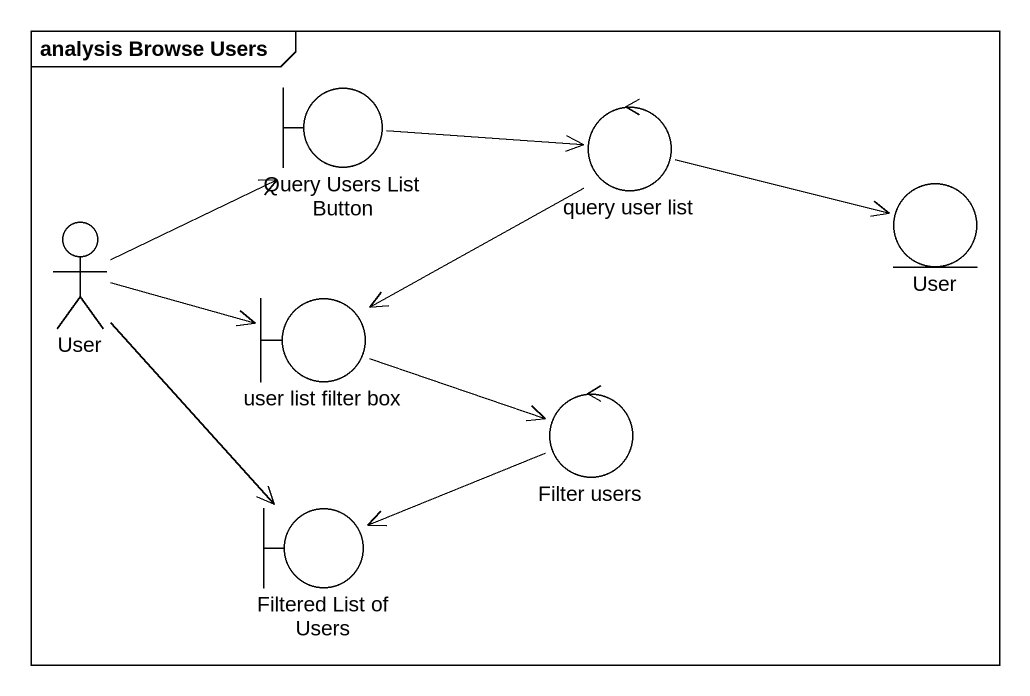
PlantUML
@startuml
mainframe analysis Browse Users
boundary "Query Users List Button" as Query_Users_List_Button
control "query user list" as query_user_list
entity User
actor "User" as User_2
boundary "user list filter box" as user_list_filter_box
control "Filter users" as Filter_users
boundary "Filtered List of Users" as Filtered_List_of_Users
Query_Users_List_Button -right-> query_user_list
query_user_list -right-> User
query_user_list --> user_list_filter_box
User_2 -right-> Query_Users_List_Button
User_2 -right-> user_list_filter_box
User_2 --> Filtered_List_of_Users
user_list_filter_box -right-> Filter_users
Filter_users -left-> Filtered_List_of_Users
@enduml
